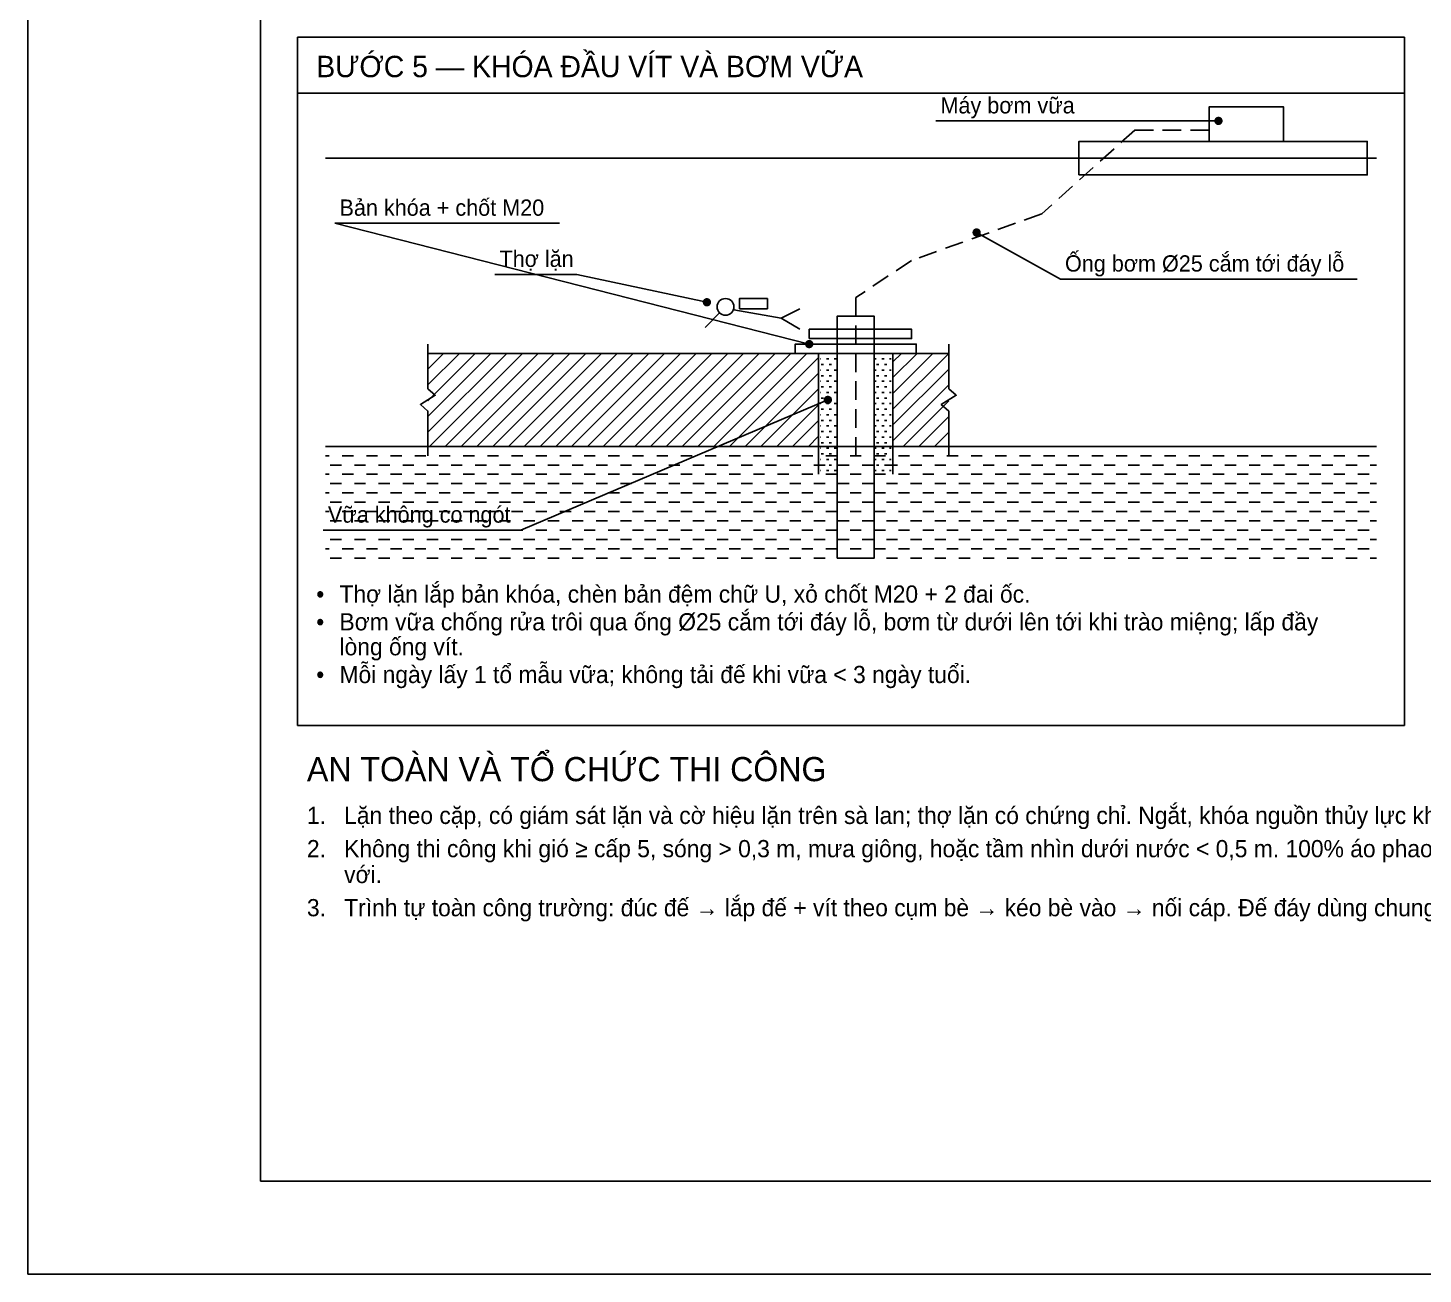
# Model space of a CAD drawing. Extents: x 0 to 45000, y 0 to 7425.
# Drawn here: x 34500 to 38250, y 0 to 3350 of the extents above; entities that cross this region are included whole.
import ezdxf

# ---------------------------------------------------------------- set-up
doc = ezdxf.new("R2010")
doc.units = 0
doc.header["$LTSCALE"] = 25
doc.linetypes.add('DASHED', pattern=[3, 2, -1])
for name, color, linetype in [('BT', 7, 'CONTINUOUS'), ('BT_N', 7, 'CONTINUOUS'), ('BUN', 32, 'CONTINUOUS'), ('CAP_D', 6, 'DASHED'), ('DIM', 8, 'CONTINUOUS'), ('HATCH', 8, 'CONTINUOUS'), ('HATCH_BUN', 32, 'CONTINUOUS'), ('KHUNG', 7, 'CONTINUOUS'), ('KHUNG_M', 7, 'CONTINUOUS'), ('NUOC', 4, 'CONTINUOUS'), ('TB', 8, 'CONTINUOUS'), ('TEXT', 7, 'CONTINUOUS'), ('THEPHINH', 5, 'CONTINUOUS'), ('VUA', 8, 'CONTINUOUS')]:
    doc.layers.add(name, color=color, linetype=linetype)
doc.styles.add('VN', font='arial.ttf', dxfattribs={"width": 0.95})

msp = doc.modelspace()

# ---------------------------------------------------------------- linework, layer by layer
at = {"layer": 'BT'}
for p, q in [((35575, 2475), (36625, 2475)), ((36825, 2475), (36975, 2475))]:
    msp.add_line(p, q, dxfattribs=at)
at = {"layer": 'BT_N'}
for points in [[(35575, 2200), (35575, 2320), (35555, 2337.5), (35595, 2362.5), (35575, 2380), (35575, 2500)], [(36975, 2200), (36975, 2320), (36955, 2337.5), (36995, 2362.5), (36975, 2380), (36975, 2500)]]:
    msp.add_lwpolyline(points, dxfattribs=at)
at = {"layer": 'BUN'}
msp.add_line((35300, 2225), (38125, 2225), dxfattribs=at)
at = {"layer": 'CAP_D'}
msp.add_lwpolyline([(37675, 3075), (37475, 3075), (37225, 2850), (36875, 2725), (36725, 2625), (36725, 2175)], dxfattribs=at)
at = {"layer": 'DIM'}
for p, q in [((36940.3, 3100), (37325, 3100)), ((37700, 3100), (37325, 3100)), ((36600, 2500), (35325, 2825)), ((35325, 2825), (35928.8, 2825)), ((37050, 2800), (37275, 2675)), ((35755, 2687.5), (35975, 2687.5)), ((36325, 2612.5), (35975, 2687.5)), ((37275, 2675), (38072.8, 2675)), ((36650, 2350), (35825, 2000)), ((35293.9, 2000), (35825, 2000))]:
    msp.add_line(p, q, dxfattribs=at)
at = {"layer": 'DIM', "const_width": 11.2}
for points in [[(37705.6, 3100, 1), (37694.4, 3100, 1)], [(37055.6, 2800, 1), (37044.4, 2800, 1)], [(36330.6, 2612.5, 1), (36319.4, 2612.5, 1)], [(36605.6, 2500, 1), (36594.4, 2500, 1)], [(36655.6, 2350, 1), (36644.4, 2350, 1)]]:
    msp.add_lwpolyline(points, format="xyb", close=True, dxfattribs=at)
at = {"layer": 'HATCH'}
for p, q in [((35575, 2262.9), (35787.1, 2475)), ((35575, 2305.4), (35744.6, 2475)), ((35575, 2347.8), (35702.2, 2475)), ((35575, 2390.2), (35659.8, 2475)), ((35575, 2432.6), (35617.4, 2475)), ((35579.5, 2225), (35829.5, 2475)), ((35621.9, 2225), (35871.9, 2475)), ((35664.3, 2225), (35914.3, 2475)), ((35706.8, 2225), (35956.8, 2475)), ((35749.2, 2225), (35999.2, 2475)), ((35791.6, 2225), (36041.6, 2475)), ((35834, 2225), (36084, 2475)), ((35876.5, 2225), (36126.5, 2475)), ((35918.9, 2225), (36168.9, 2475)), ((35961.3, 2225), (36211.3, 2475)), ((36003.8, 2225), (36253.8, 2475)), ((36046.2, 2225), (36296.2, 2475)), ((36088.6, 2225), (36338.6, 2475)), ((36131, 2225), (36381, 2475)), ((36173.5, 2225), (36423.5, 2475)), ((36215.9, 2225), (36465.9, 2475)), ((36258.3, 2225), (36508.3, 2475)), ((36300.7, 2225), (36550.7, 2475)), ((36343.2, 2225), (36593.2, 2475)), ((36635.6, 2475), (36635.6, 2475)), ((36678, 2475), (36678, 2475)), ((36720.4, 2475), (36720.4, 2475)), ((36762.9, 2475), (36762.9, 2475)), ((36805.3, 2475), (36805.3, 2475)), ((36825, 2367.4), (36932.6, 2475)), ((36825, 2409.9), (36890.1, 2475)), ((36825, 2452.3), (36847.7, 2475)), ((36385.6, 2225), (36625, 2464.4)), ((36825, 2325), (36975, 2475)), ((36428, 2225), (36625, 2422)), ((36825, 2282.6), (36975, 2432.6)), ((36470.4, 2225), (36625, 2379.6)), ((36825, 2240.1), (36975, 2390.1)), ((36512.9, 2225), (36625, 2337.1)), ((36852.3, 2225), (36975, 2347.7)), ((36555.3, 2225), (36625, 2294.7)), ((36894.7, 2225), (36975, 2305.3)), ((36597.7, 2225), (36625, 2252.3)), ((36937.1, 2225), (36975, 2262.9)), ((36639.9, 2224.7), (36640.1, 2225)), ((36682.3, 2224.7), (36682.6, 2225)), ((36724.8, 2224.7), (36725, 2225)), ((36767.2, 2224.7), (36767.4, 2225)), ((36809.6, 2224.7), (36809.9, 2225))]:
    msp.add_line(p, q, dxfattribs=at)
at = {"layer": 'HATCH_BUN'}
for p, q in [((35300, 2200), (35310, 2200)), ((35312.5, 2175), (35342.5, 2175)), ((35345, 2200), (35375, 2200)), ((35377.5, 2175), (35407.5, 2175)), ((35410, 2200), (35440, 2200)), ((35442.5, 2175), (35472.5, 2175)), ((35475, 2200), (35505, 2200)), ((35507.5, 2175), (35537.5, 2175)), ((35540, 2200), (35570, 2200)), ((35572.5, 2175), (35602.5, 2175)), ((35605, 2200), (35635, 2200)), ((35637.5, 2175), (35667.5, 2175)), ((35670, 2200), (35700, 2200)), ((35702.5, 2175), (35732.5, 2175)), ((35735, 2200), (35765, 2200)), ((35767.5, 2175), (35797.5, 2175)), ((35800, 2200), (35830, 2200)), ((35832.5, 2175), (35862.5, 2175)), ((35865, 2200), (35895, 2200)), ((35897.5, 2175), (35927.5, 2175)), ((35930, 2200), (35960, 2200)), ((35962.5, 2175), (35992.5, 2175)), ((35995, 2200), (36025, 2200)), ((36027.5, 2175), (36057.5, 2175)), ((36060, 2200), (36090, 2200)), ((36092.5, 2175), (36122.5, 2175)), ((36125, 2200), (36155, 2200)), ((36157.5, 2175), (36187.5, 2175)), ((36190, 2200), (36220, 2200)), ((36222.5, 2175), (36252.5, 2175)), ((36255, 2200), (36285, 2200)), ((36287.5, 2175), (36317.5, 2175)), ((36320, 2200), (36350, 2200)), ((36352.5, 2175), (36382.5, 2175)), ((36385, 2200), (36415, 2200)), ((36417.5, 2175), (36447.5, 2175)), ((36450, 2200), (36480, 2200)), ((36482.5, 2175), (36512.5, 2175)), ((36515, 2200), (36545, 2200)), ((36547.5, 2175), (36577.5, 2175)), ((36580, 2200), (36610, 2200)), ((36612.5, 2175), (36642.5, 2175)), ((36645, 2200), (36675, 2200)), ((36677.5, 2175), (36707.5, 2175)), ((36710, 2200), (36740, 2200)), ((36742.5, 2175), (36772.5, 2175)), ((36775, 2200), (36805, 2200)), ((36807.5, 2175), (36837.5, 2175)), ((36840, 2200), (36870, 2200)), ((36872.5, 2175), (36902.5, 2175)), ((36905, 2200), (36935, 2200)), ((36937.5, 2175), (36967.5, 2175)), ((36970, 2200), (37000, 2200)), ((37002.5, 2175), (37032.5, 2175)), ((37035, 2200), (37065, 2200)), ((37067.5, 2175), (37097.5, 2175)), ((37100, 2200), (37130, 2200)), ((37132.5, 2175), (37162.5, 2175)), ((37165, 2200), (37195, 2200)), ((37197.5, 2175), (37227.5, 2175)), ((37230, 2200), (37260, 2200)), ((37262.5, 2175), (37292.5, 2175)), ((37295, 2200), (37325, 2200)), ((37327.5, 2175), (37357.5, 2175)), ((37360, 2200), (37390, 2200)), ((37392.5, 2175), (37422.5, 2175)), ((37425, 2200), (37455, 2200)), ((37457.5, 2175), (37487.5, 2175)), ((37490, 2200), (37520, 2200)), ((37522.5, 2175), (37552.5, 2175)), ((37555, 2200), (37585, 2200)), ((37587.5, 2175), (37617.5, 2175)), ((37620, 2200), (37650, 2200)), ((37652.5, 2175), (37682.5, 2175)), ((37685, 2200), (37715, 2200)), ((37717.5, 2175), (37747.5, 2175)), ((37750, 2200), (37780, 2200)), ((37782.5, 2175), (37812.5, 2175)), ((37815, 2200), (37845, 2200)), ((37847.5, 2175), (37877.5, 2175)), ((37880, 2200), (37910, 2200)), ((37912.5, 2175), (37942.5, 2175)), ((37945, 2200), (37975, 2200)), ((37977.5, 2175), (38007.5, 2175)), ((38010, 2200), (38040, 2200)), ((38042.5, 2175), (38072.5, 2175)), ((38075, 2200), (38105, 2200)), ((38107.5, 2175), (38125, 2175)), ((35300, 2150), (35310, 2150)), ((35345, 2150), (35375, 2150)), ((35410, 2150), (35440, 2150)), ((35475, 2150), (35505, 2150)), ((35540, 2150), (35570, 2150)), ((35605, 2150), (35635, 2150)), ((35670, 2150), (35700, 2150)), ((35735, 2150), (35765, 2150)), ((35800, 2150), (35830, 2150)), ((35865, 2150), (35895, 2150)), ((35930, 2150), (35960, 2150)), ((35995, 2150), (36025, 2150)), ((36060, 2150), (36090, 2150)), ((36125, 2150), (36155, 2150)), ((36190, 2150), (36220, 2150)), ((36255, 2150), (36285, 2150)), ((36320, 2150), (36350, 2150)), ((36385, 2150), (36415, 2150)), ((36450, 2150), (36480, 2150)), ((36515, 2150), (36545, 2150)), ((36580, 2150), (36610, 2150)), ((36645, 2150), (36675, 2150)), ((36710, 2150), (36740, 2150)), ((36775, 2150), (36805, 2150)), ((36840, 2150), (36870, 2150)), ((36905, 2150), (36935, 2150)), ((36970, 2150), (37000, 2150)), ((37035, 2150), (37065, 2150)), ((37100, 2150), (37130, 2150)), ((37165, 2150), (37195, 2150)), ((37230, 2150), (37260, 2150)), ((37295, 2150), (37325, 2150)), ((37360, 2150), (37390, 2150)), ((37425, 2150), (37455, 2150)), ((37490, 2150), (37520, 2150)), ((37555, 2150), (37585, 2150)), ((37620, 2150), (37650, 2150)), ((37685, 2150), (37715, 2150)), ((37750, 2150), (37780, 2150)), ((37815, 2150), (37845, 2150)), ((37880, 2150), (37910, 2150)), ((37945, 2150), (37975, 2150)), ((38010, 2150), (38040, 2150)), ((38075, 2150), (38105, 2150)), ((35300, 2100), (35310, 2100)), ((35312.5, 2125), (35342.5, 2125)), ((35345, 2100), (35375, 2100)), ((35377.5, 2125), (35407.5, 2125)), ((35410, 2100), (35440, 2100)), ((35442.5, 2125), (35472.5, 2125)), ((35475, 2100), (35505, 2100)), ((35507.5, 2125), (35537.5, 2125)), ((35540, 2100), (35570, 2100)), ((35572.5, 2125), (35602.5, 2125)), ((35605, 2100), (35635, 2100)), ((35637.5, 2125), (35667.5, 2125)), ((35670, 2100), (35700, 2100)), ((35702.5, 2125), (35732.5, 2125)), ((35735, 2100), (35765, 2100)), ((35767.5, 2125), (35797.5, 2125)), ((35800, 2100), (35830, 2100)), ((35832.5, 2125), (35862.5, 2125)), ((35865, 2100), (35895, 2100)), ((35897.5, 2125), (35927.5, 2125)), ((35930, 2100), (35960, 2100)), ((35962.5, 2125), (35992.5, 2125)), ((35995, 2100), (36025, 2100)), ((36027.5, 2125), (36057.5, 2125)), ((36060, 2100), (36090, 2100)), ((36092.5, 2125), (36122.5, 2125)), ((36125, 2100), (36155, 2100)), ((36157.5, 2125), (36187.5, 2125)), ((36190, 2100), (36220, 2100)), ((36222.5, 2125), (36252.5, 2125)), ((36255, 2100), (36285, 2100)), ((36287.5, 2125), (36317.5, 2125)), ((36320, 2100), (36350, 2100)), ((36352.5, 2125), (36382.5, 2125)), ((36385, 2100), (36415, 2100)), ((36417.5, 2125), (36447.5, 2125)), ((36450, 2100), (36480, 2100)), ((36482.5, 2125), (36512.5, 2125)), ((36515, 2100), (36545, 2100)), ((36547.5, 2125), (36577.5, 2125)), ((36580, 2100), (36610, 2100)), ((36612.5, 2125), (36642.5, 2125)), ((36645, 2100), (36675, 2100)), ((36677.5, 2125), (36707.5, 2125)), ((36710, 2100), (36740, 2100)), ((36742.5, 2125), (36772.5, 2125)), ((36775, 2100), (36805, 2100)), ((36807.5, 2125), (36837.5, 2125)), ((36840, 2100), (36870, 2100)), ((36872.5, 2125), (36902.5, 2125)), ((36905, 2100), (36935, 2100)), ((36937.5, 2125), (36967.5, 2125)), ((36970, 2100), (37000, 2100)), ((37002.5, 2125), (37032.5, 2125)), ((37035, 2100), (37065, 2100)), ((37067.5, 2125), (37097.5, 2125)), ((37100, 2100), (37130, 2100)), ((37132.5, 2125), (37162.5, 2125)), ((37165, 2100), (37195, 2100)), ((37197.5, 2125), (37227.5, 2125)), ((37230, 2100), (37260, 2100)), ((37262.5, 2125), (37292.5, 2125)), ((37295, 2100), (37325, 2100)), ((37327.5, 2125), (37357.5, 2125)), ((37360, 2100), (37390, 2100)), ((37392.5, 2125), (37422.5, 2125)), ((37425, 2100), (37455, 2100)), ((37457.5, 2125), (37487.5, 2125)), ((37490, 2100), (37520, 2100)), ((37522.5, 2125), (37552.5, 2125)), ((37555, 2100), (37585, 2100)), ((37587.5, 2125), (37617.5, 2125)), ((37620, 2100), (37650, 2100)), ((37652.5, 2125), (37682.5, 2125)), ((37685, 2100), (37715, 2100)), ((37717.5, 2125), (37747.5, 2125)), ((37750, 2100), (37780, 2100)), ((37782.5, 2125), (37812.5, 2125)), ((37815, 2100), (37845, 2100)), ((37847.5, 2125), (37877.5, 2125)), ((37880, 2100), (37910, 2100)), ((37912.5, 2125), (37942.5, 2125)), ((37945, 2100), (37975, 2100)), ((37977.5, 2125), (38007.5, 2125)), ((38010, 2100), (38040, 2100)), ((38042.5, 2125), (38072.5, 2125)), ((38075, 2100), (38105, 2100)), ((38107.5, 2125), (38125, 2125)), ((35312.5, 2075), (35342.5, 2075)), ((35377.5, 2075), (35407.5, 2075)), ((35442.5, 2075), (35472.5, 2075)), ((35507.5, 2075), (35537.5, 2075)), ((35572.5, 2075), (35602.5, 2075)), ((35637.5, 2075), (35667.5, 2075)), ((35702.5, 2075), (35732.5, 2075)), ((35767.5, 2075), (35797.5, 2075)), ((35832.5, 2075), (35862.5, 2075)), ((35897.5, 2075), (35927.5, 2075)), ((35962.5, 2075), (35992.5, 2075)), ((36027.5, 2075), (36057.5, 2075)), ((36092.5, 2075), (36122.5, 2075)), ((36157.5, 2075), (36187.5, 2075)), ((36222.5, 2075), (36252.5, 2075)), ((36287.5, 2075), (36317.5, 2075)), ((36352.5, 2075), (36382.5, 2075)), ((36417.5, 2075), (36447.5, 2075)), ((36482.5, 2075), (36512.5, 2075)), ((36547.5, 2075), (36577.5, 2075)), ((36612.5, 2075), (36642.5, 2075)), ((36677.5, 2075), (36707.5, 2075)), ((36742.5, 2075), (36772.5, 2075)), ((36807.5, 2075), (36837.5, 2075)), ((36872.5, 2075), (36902.5, 2075)), ((36937.5, 2075), (36967.5, 2075)), ((37002.5, 2075), (37032.5, 2075)), ((37067.5, 2075), (37097.5, 2075)), ((37132.5, 2075), (37162.5, 2075)), ((37197.5, 2075), (37227.5, 2075)), ((37262.5, 2075), (37292.5, 2075)), ((37327.5, 2075), (37357.5, 2075)), ((37392.5, 2075), (37422.5, 2075)), ((37457.5, 2075), (37487.5, 2075)), ((37522.5, 2075), (37552.5, 2075)), ((37587.5, 2075), (37617.5, 2075)), ((37652.5, 2075), (37682.5, 2075)), ((37717.5, 2075), (37747.5, 2075)), ((37782.5, 2075), (37812.5, 2075)), ((37847.5, 2075), (37877.5, 2075)), ((37912.5, 2075), (37942.5, 2075)), ((37977.5, 2075), (38007.5, 2075)), ((38042.5, 2075), (38072.5, 2075)), ((38107.5, 2075), (38125, 2075)), ((35300, 2050), (35310, 2050)), ((35312.5, 2025), (35342.5, 2025)), ((35345, 2050), (35375, 2050)), ((35377.5, 2025), (35407.5, 2025)), ((35410, 2050), (35440, 2050)), ((35442.5, 2025), (35472.5, 2025)), ((35475, 2050), (35505, 2050)), ((35507.5, 2025), (35537.5, 2025)), ((35540, 2050), (35570, 2050)), ((35572.5, 2025), (35602.5, 2025)), ((35605, 2050), (35635, 2050)), ((35637.5, 2025), (35667.5, 2025)), ((35670, 2050), (35700, 2050)), ((35702.5, 2025), (35732.5, 2025)), ((35735, 2050), (35765, 2050)), ((35767.5, 2025), (35797.5, 2025)), ((35800, 2050), (35830, 2050)), ((35832.5, 2025), (35862.5, 2025)), ((35865, 2050), (35895, 2050)), ((35897.5, 2025), (35927.5, 2025)), ((35930, 2050), (35960, 2050)), ((35962.5, 2025), (35992.5, 2025)), ((35995, 2050), (36025, 2050)), ((36027.5, 2025), (36057.5, 2025)), ((36060, 2050), (36090, 2050)), ((36092.5, 2025), (36122.5, 2025)), ((36125, 2050), (36155, 2050)), ((36157.5, 2025), (36187.5, 2025)), ((36190, 2050), (36220, 2050)), ((36222.5, 2025), (36252.5, 2025)), ((36255, 2050), (36285, 2050)), ((36287.5, 2025), (36317.5, 2025)), ((36320, 2050), (36350, 2050)), ((36352.5, 2025), (36382.5, 2025)), ((36385, 2050), (36415, 2050)), ((36417.5, 2025), (36447.5, 2025)), ((36450, 2050), (36480, 2050)), ((36482.5, 2025), (36512.5, 2025)), ((36515, 2050), (36545, 2050)), ((36547.5, 2025), (36577.5, 2025)), ((36580, 2050), (36610, 2050)), ((36612.5, 2025), (36642.5, 2025)), ((36645, 2050), (36675, 2050)), ((36677.5, 2025), (36707.5, 2025)), ((36710, 2050), (36740, 2050)), ((36742.5, 2025), (36772.5, 2025)), ((36775, 2050), (36805, 2050)), ((36807.5, 2025), (36837.5, 2025)), ((36840, 2050), (36870, 2050)), ((36872.5, 2025), (36902.5, 2025)), ((36905, 2050), (36935, 2050)), ((36937.5, 2025), (36967.5, 2025)), ((36970, 2050), (37000, 2050)), ((37002.5, 2025), (37032.5, 2025)), ((37035, 2050), (37065, 2050)), ((37067.5, 2025), (37097.5, 2025)), ((37100, 2050), (37130, 2050)), ((37132.5, 2025), (37162.5, 2025)), ((37165, 2050), (37195, 2050)), ((37197.5, 2025), (37227.5, 2025)), ((37230, 2050), (37260, 2050)), ((37262.5, 2025), (37292.5, 2025)), ((37295, 2050), (37325, 2050)), ((37327.5, 2025), (37357.5, 2025)), ((37360, 2050), (37390, 2050)), ((37392.5, 2025), (37422.5, 2025)), ((37425, 2050), (37455, 2050)), ((37457.5, 2025), (37487.5, 2025)), ((37490, 2050), (37520, 2050)), ((37522.5, 2025), (37552.5, 2025)), ((37555, 2050), (37585, 2050)), ((37587.5, 2025), (37617.5, 2025)), ((37620, 2050), (37650, 2050)), ((37652.5, 2025), (37682.5, 2025)), ((37685, 2050), (37715, 2050)), ((37717.5, 2025), (37747.5, 2025)), ((37750, 2050), (37780, 2050)), ((37782.5, 2025), (37812.5, 2025)), ((37815, 2050), (37845, 2050)), ((37847.5, 2025), (37877.5, 2025)), ((37880, 2050), (37910, 2050)), ((37912.5, 2025), (37942.5, 2025)), ((37945, 2050), (37975, 2050)), ((37977.5, 2025), (38007.5, 2025)), ((38010, 2050), (38040, 2050)), ((38042.5, 2025), (38072.5, 2025)), ((38075, 2050), (38105, 2050)), ((38107.5, 2025), (38125, 2025)), ((35300, 2000), (35310, 2000)), ((35345, 2000), (35375, 2000)), ((35410, 2000), (35440, 2000)), ((35475, 2000), (35505, 2000)), ((35540, 2000), (35570, 2000)), ((35605, 2000), (35635, 2000)), ((35670, 2000), (35700, 2000)), ((35735, 2000), (35765, 2000)), ((35800, 2000), (35830, 2000)), ((35865, 2000), (35895, 2000)), ((35930, 2000), (35960, 2000)), ((35995, 2000), (36025, 2000)), ((36060, 2000), (36090, 2000)), ((36125, 2000), (36155, 2000)), ((36190, 2000), (36220, 2000)), ((36255, 2000), (36285, 2000)), ((36320, 2000), (36350, 2000)), ((36385, 2000), (36415, 2000)), ((36450, 2000), (36480, 2000)), ((36515, 2000), (36545, 2000)), ((36580, 2000), (36610, 2000)), ((36645, 2000), (36675, 2000)), ((36710, 2000), (36740, 2000)), ((36775, 2000), (36805, 2000)), ((36840, 2000), (36870, 2000)), ((36905, 2000), (36935, 2000)), ((36970, 2000), (37000, 2000)), ((37035, 2000), (37065, 2000)), ((37100, 2000), (37130, 2000)), ((37165, 2000), (37195, 2000)), ((37230, 2000), (37260, 2000)), ((37295, 2000), (37325, 2000)), ((37360, 2000), (37390, 2000)), ((37425, 2000), (37455, 2000)), ((37490, 2000), (37520, 2000)), ((37555, 2000), (37585, 2000)), ((37620, 2000), (37650, 2000)), ((37685, 2000), (37715, 2000)), ((37750, 2000), (37780, 2000)), ((37815, 2000), (37845, 2000)), ((37880, 2000), (37910, 2000)), ((37945, 2000), (37975, 2000)), ((38010, 2000), (38040, 2000)), ((38075, 2000), (38105, 2000)), ((35300, 1950), (35310, 1950)), ((35312.5, 1975), (35342.5, 1975)), ((35345, 1950), (35375, 1950)), ((35377.5, 1975), (35407.5, 1975)), ((35410, 1950), (35440, 1950)), ((35442.5, 1975), (35472.5, 1975)), ((35475, 1950), (35505, 1950)), ((35507.5, 1975), (35537.5, 1975)), ((35540, 1950), (35570, 1950)), ((35572.5, 1975), (35602.5, 1975)), ((35605, 1950), (35635, 1950)), ((35637.5, 1975), (35667.5, 1975)), ((35670, 1950), (35700, 1950)), ((35702.5, 1975), (35732.5, 1975)), ((35735, 1950), (35765, 1950)), ((35767.5, 1975), (35797.5, 1975)), ((35800, 1950), (35830, 1950)), ((35832.5, 1975), (35862.5, 1975)), ((35865, 1950), (35895, 1950)), ((35897.5, 1975), (35927.5, 1975)), ((35930, 1950), (35960, 1950)), ((35962.5, 1975), (35992.5, 1975)), ((35995, 1950), (36025, 1950)), ((36027.5, 1975), (36057.5, 1975)), ((36060, 1950), (36090, 1950)), ((36092.5, 1975), (36122.5, 1975)), ((36125, 1950), (36155, 1950)), ((36157.5, 1975), (36187.5, 1975)), ((36190, 1950), (36220, 1950)), ((36222.5, 1975), (36252.5, 1975)), ((36255, 1950), (36285, 1950)), ((36287.5, 1975), (36317.5, 1975)), ((36320, 1950), (36350, 1950)), ((36352.5, 1975), (36382.5, 1975)), ((36385, 1950), (36415, 1950)), ((36417.5, 1975), (36447.5, 1975)), ((36450, 1950), (36480, 1950)), ((36482.5, 1975), (36512.5, 1975)), ((36515, 1950), (36545, 1950)), ((36547.5, 1975), (36577.5, 1975)), ((36580, 1950), (36610, 1950)), ((36612.5, 1975), (36642.5, 1975)), ((36645, 1950), (36675, 1950)), ((36677.5, 1975), (36707.5, 1975)), ((36710, 1950), (36740, 1950)), ((36742.5, 1975), (36772.5, 1975)), ((36775, 1950), (36805, 1950)), ((36807.5, 1975), (36837.5, 1975)), ((36840, 1950), (36870, 1950)), ((36872.5, 1975), (36902.5, 1975)), ((36905, 1950), (36935, 1950)), ((36937.5, 1975), (36967.5, 1975)), ((36970, 1950), (37000, 1950)), ((37002.5, 1975), (37032.5, 1975)), ((37035, 1950), (37065, 1950)), ((37067.5, 1975), (37097.5, 1975)), ((37100, 1950), (37130, 1950)), ((37132.5, 1975), (37162.5, 1975)), ((37165, 1950), (37195, 1950)), ((37197.5, 1975), (37227.5, 1975)), ((37230, 1950), (37260, 1950)), ((37262.5, 1975), (37292.5, 1975)), ((37295, 1950), (37325, 1950)), ((37327.5, 1975), (37357.5, 1975)), ((37360, 1950), (37390, 1950)), ((37392.5, 1975), (37422.5, 1975)), ((37425, 1950), (37455, 1950)), ((37457.5, 1975), (37487.5, 1975)), ((37490, 1950), (37520, 1950)), ((37522.5, 1975), (37552.5, 1975)), ((37555, 1950), (37585, 1950)), ((37587.5, 1975), (37617.5, 1975)), ((37620, 1950), (37650, 1950)), ((37652.5, 1975), (37682.5, 1975)), ((37685, 1950), (37715, 1950)), ((37717.5, 1975), (37747.5, 1975)), ((37750, 1950), (37780, 1950)), ((37782.5, 1975), (37812.5, 1975)), ((37815, 1950), (37845, 1950)), ((37847.5, 1975), (37877.5, 1975)), ((37880, 1950), (37910, 1950)), ((37912.5, 1975), (37942.5, 1975)), ((37945, 1950), (37975, 1950)), ((37977.5, 1975), (38007.5, 1975)), ((38010, 1950), (38040, 1950)), ((38042.5, 1975), (38072.5, 1975)), ((38075, 1950), (38105, 1950)), ((38107.5, 1975), (38125, 1975)), ((35312.5, 1925), (35342.5, 1925)), ((35377.5, 1925), (35407.5, 1925)), ((35442.5, 1925), (35472.5, 1925)), ((35507.5, 1925), (35537.5, 1925)), ((35572.5, 1925), (35602.5, 1925)), ((35637.5, 1925), (35667.5, 1925)), ((35702.5, 1925), (35732.5, 1925)), ((35767.5, 1925), (35797.5, 1925)), ((35832.5, 1925), (35862.5, 1925)), ((35897.5, 1925), (35927.5, 1925)), ((35962.5, 1925), (35992.5, 1925)), ((36027.5, 1925), (36057.5, 1925)), ((36092.5, 1925), (36122.5, 1925)), ((36157.5, 1925), (36187.5, 1925)), ((36222.5, 1925), (36252.5, 1925)), ((36287.5, 1925), (36317.5, 1925)), ((36352.5, 1925), (36382.5, 1925)), ((36417.5, 1925), (36447.5, 1925)), ((36482.5, 1925), (36512.5, 1925)), ((36547.5, 1925), (36577.5, 1925)), ((36612.5, 1925), (36642.5, 1925)), ((36677.5, 1925), (36707.5, 1925)), ((36742.5, 1925), (36772.5, 1925)), ((36807.5, 1925), (36837.5, 1925)), ((36872.5, 1925), (36902.5, 1925)), ((36937.5, 1925), (36967.5, 1925)), ((37002.5, 1925), (37032.5, 1925)), ((37067.5, 1925), (37097.5, 1925)), ((37132.5, 1925), (37162.5, 1925)), ((37197.5, 1925), (37227.5, 1925)), ((37262.5, 1925), (37292.5, 1925)), ((37327.5, 1925), (37357.5, 1925)), ((37392.5, 1925), (37422.5, 1925)), ((37457.5, 1925), (37487.5, 1925)), ((37522.5, 1925), (37552.5, 1925)), ((37587.5, 1925), (37617.5, 1925)), ((37652.5, 1925), (37682.5, 1925)), ((37717.5, 1925), (37747.5, 1925)), ((37782.5, 1925), (37812.5, 1925)), ((37847.5, 1925), (37877.5, 1925)), ((37912.5, 1925), (37942.5, 1925)), ((37977.5, 1925), (38007.5, 1925)), ((38042.5, 1925), (38072.5, 1925)), ((38107.5, 1925), (38125, 1925))]:
    msp.add_line(p, q, dxfattribs=at)
at = {"layer": 'KHUNG'}
msp.add_lwpolyline([(35125, 250), (44750, 250), (44750, 7175), (35125, 7175)], close=True, dxfattribs=at)
at = {"layer": 'KHUNG_M'}
msp.add_line((35225, 3175), (38200, 3175), dxfattribs=at)
for points in [[(34500, 0), (45000, 0), (45000, 7425), (34500, 7425)], [(35225, 1475), (38200, 1475), (38200, 3325), (35225, 3325)]]:
    msp.add_lwpolyline(points, close=True, dxfattribs=at)
at = {"layer": 'NUOC'}
msp.add_line((35300, 3000), (38125, 3000), dxfattribs=at)
at = {"layer": 'TB'}
for points in [[(37675, 3045), (37875, 3045), (37875, 3137.5), (37675, 3137.5)], [(37325, 2955), (38100, 2955), (38100, 3045), (37325, 3045)]]:
    msp.add_lwpolyline(points, close=True, dxfattribs=at)
at = {"layer": 'TEXT'}
for p, q in [((36397.5, 2592.5), (36525, 2570)), ((36525, 2570), (36575, 2595)), ((36360, 2585), (36320, 2545)), ((36525, 2570), (36575, 2540))]:
    msp.add_line(p, q, dxfattribs=at)
msp.add_lwpolyline([(36412.5, 2595), (36487.5, 2595), (36487.5, 2622.5), (36412.5, 2622.5)], close=True, dxfattribs=at)
msp.add_circle((36375, 2600), 22.5, dxfattribs=at)
at = {"layer": 'THEPHINH'}
for p, q in [((36625, 2150), (36625, 2475)), ((36825, 2150), (36825, 2475))]:
    msp.add_line(p, q, dxfattribs=at)
for points in [[(36675, 1925), (36775, 1925), (36775, 2575), (36675, 2575)], [(36600, 2515), (36875, 2515), (36875, 2540), (36600, 2540)], [(36562.5, 2475), (36887.5, 2475), (36887.5, 2500), (36562.5, 2500)]]:
    msp.add_lwpolyline(points, close=True, dxfattribs=at)
at = {"layer": 'VUA'}
for p, q in [((36630, 2460), (36631.2, 2460)), ((36632.5, 2445), (36638.8, 2445)), ((36646.2, 2460), (36652.5, 2460)), ((36653.8, 2445), (36660, 2445)), ((36667.5, 2460), (36672.5, 2460)), ((36777.5, 2460), (36780, 2460)), ((36781.2, 2445), (36787.5, 2445)), ((36795, 2460), (36801.2, 2460)), ((36802.5, 2445), (36808.8, 2445)), ((36816.2, 2460), (36820, 2460)), ((36630, 2430), (36631.2, 2430)), ((36630, 2400), (36631.2, 2400)), ((36632.5, 2415), (36638.8, 2415)), ((36646.2, 2430), (36652.5, 2430)), ((36646.2, 2400), (36652.5, 2400)), ((36653.8, 2415), (36660, 2415)), ((36667.5, 2430), (36672.5, 2430)), ((36667.5, 2400), (36672.5, 2400)), ((36777.5, 2430), (36780, 2430)), ((36777.5, 2400), (36780, 2400)), ((36781.2, 2415), (36787.5, 2415)), ((36795, 2430), (36801.2, 2430)), ((36795, 2400), (36801.2, 2400)), ((36802.5, 2415), (36808.8, 2415)), ((36816.2, 2430), (36820, 2430)), ((36816.2, 2400), (36820, 2400)), ((36630, 2370), (36631.2, 2370)), ((36632.5, 2385), (36638.8, 2385)), ((36646.2, 2370), (36652.5, 2370)), ((36653.8, 2385), (36660, 2385)), ((36667.5, 2370), (36672.5, 2370)), ((36777.5, 2370), (36780, 2370)), ((36781.2, 2385), (36787.5, 2385)), ((36795, 2370), (36801.2, 2370)), ((36802.5, 2385), (36808.8, 2385)), ((36816.2, 2370), (36820, 2370)), ((36630, 2340), (36631.2, 2340)), ((36632.5, 2355), (36638.8, 2355)), ((36632.5, 2325), (36638.8, 2325)), ((36646.2, 2340), (36652.5, 2340)), ((36653.8, 2355), (36660, 2355)), ((36653.8, 2325), (36660, 2325)), ((36667.5, 2340), (36672.5, 2340)), ((36777.5, 2340), (36780, 2340)), ((36781.2, 2355), (36787.5, 2355)), ((36781.2, 2325), (36787.5, 2325)), ((36795, 2340), (36801.2, 2340)), ((36802.5, 2355), (36808.8, 2355)), ((36802.5, 2325), (36808.8, 2325)), ((36816.2, 2340), (36820, 2340)), ((36630, 2310), (36631.2, 2310)), ((36632.5, 2295), (36638.8, 2295)), ((36646.2, 2310), (36652.5, 2310)), ((36653.8, 2295), (36660, 2295)), ((36667.5, 2310), (36672.5, 2310)), ((36777.5, 2310), (36780, 2310)), ((36781.2, 2295), (36787.5, 2295)), ((36795, 2310), (36801.2, 2310)), ((36802.5, 2295), (36808.8, 2295)), ((36816.2, 2310), (36820, 2310)), ((36630, 2280), (36631.2, 2280)), ((36630, 2250), (36631.2, 2250)), ((36632.5, 2265), (36638.8, 2265)), ((36646.2, 2280), (36652.5, 2280)), ((36646.2, 2250), (36652.5, 2250)), ((36653.8, 2265), (36660, 2265)), ((36667.5, 2280), (36672.5, 2280)), ((36667.5, 2250), (36672.5, 2250)), ((36777.5, 2280), (36780, 2280)), ((36777.5, 2250), (36780, 2250)), ((36781.2, 2265), (36787.5, 2265)), ((36795, 2280), (36801.2, 2280)), ((36795, 2250), (36801.2, 2250)), ((36802.5, 2265), (36808.8, 2265)), ((36816.2, 2280), (36820, 2280)), ((36816.2, 2250), (36820, 2250)), ((36630, 2220), (36631.2, 2220)), ((36632.5, 2235), (36638.8, 2235)), ((36646.2, 2220), (36652.5, 2220)), ((36653.8, 2235), (36660, 2235)), ((36667.5, 2220), (36672.5, 2220)), ((36777.5, 2220), (36780, 2220)), ((36781.2, 2235), (36787.5, 2235)), ((36795, 2220), (36801.2, 2220)), ((36802.5, 2235), (36808.8, 2235)), ((36816.2, 2220), (36820, 2220)), ((36630, 2190), (36631.2, 2190)), ((36632.5, 2205), (36638.8, 2205)), ((36632.5, 2175), (36638.8, 2175)), ((36646.2, 2190), (36652.5, 2190)), ((36653.8, 2205), (36660, 2205)), ((36653.8, 2175), (36660, 2175)), ((36667.5, 2190), (36672.5, 2190)), ((36777.5, 2190), (36780, 2190)), ((36781.2, 2205), (36787.5, 2205)), ((36781.2, 2175), (36787.5, 2175)), ((36795, 2190), (36801.2, 2190)), ((36802.5, 2205), (36808.8, 2205)), ((36802.5, 2175), (36808.8, 2175)), ((36816.2, 2190), (36820, 2190)), ((36630, 2160), (36631.2, 2160)), ((36646.2, 2160), (36652.5, 2160)), ((36667.5, 2160), (36672.5, 2160)), ((36777.5, 2160), (36780, 2160)), ((36795, 2160), (36801.2, 2160)), ((36816.2, 2160), (36820, 2160))]:
    msp.add_line(p, q, dxfattribs=at)

# ---------------------------------------------------------------- texts
at = {"layer": 'TEXT', "style": 'VN', "width": 0.95}
for s, height, p in [('BƯỚC 5 — KHÓA ĐẦU VÍT VÀ BƠM VỮA', 57.5, (35275, 3217.5)), ('Máy bơm vữa', 43.75, (36952.8, 3120)), ('Bản khóa + chốt M20', 43.75, (35337.5, 2845)), ('Thợ lặn', 43.75, (35767.5, 2707.5)), ('Ống bơm Ø25 cắm tới đáy lỗ', 43.75, (37287.5, 2695)), ('Vữa không co ngót', 43.75, (35306.4, 2020)), ('Thợ lặn lắp bản khóa, chèn bản đệm chữ U, xỏ chốt M20 + 2 đai ốc.', 46.25, (35337.5, 1805)), ('•', 46.2, (35275, 1805)), ('Bơm vữa chống rửa trôi qua ống Ø25 cắm tới đáy lỗ, bơm từ dưới lên tới khi trào miệng; lấp đầy', 46.25, (35337.5, 1730.4)), ('•', 46.2, (35275, 1730.4)), ('lòng ống vít.', 46.25, (35337.5, 1663.4)), ('•', 46.2, (35275, 1588.8)), ('Mỗi ngày lấy 1 tổ mẫu vữa; không tải đế khi vữa < 3 ngày tuổi.', 46.25, (35337.5, 1588.8)), ('AN TOÀN VÀ TỔ CHỨC THI CÔNG', 65, (35250, 1325)), ('1.', 46.25, (35250, 1210)), ('Lặn theo cặp, có giám sát lặn và cờ hiệu lặn trên sà lan; thợ lặn có chứng chỉ. Ngắt, khóa nguồn thủy lực khi thợ lặn làm việc gần cần vặn.', 46.25, (35350, 1210)), ('2.', 46.25, (35250, 1120.6)), ('Không thi công khi gió ≥ cấp 5, sóng > 0,3 m, mưa giông, hoặc tầm nhìn dưới nước < 0,5 m. 100% áo phao; không đứng dưới vật cẩu; tải cẩu ≤ 80% sức nâng tại tầm', 46.25, (35350, 1120.6)), ('với.', 46.25, (35350, 1051.2)), ('Trình tự toàn công trường: đúc đế → lắp đế + vít theo cụm bè → kéo bè vào → nối cáp. Đế đáy dùng chung 2 bè làm trước khi kéo bè thứ hai vào.', 46.25, (35350, 961.9)), ('3.', 46.25, (35250, 961.9))]:
    msp.add_text(s, height=height, dxfattribs=at).set_placement(p)

doc.saveas('drawing.dxf')
